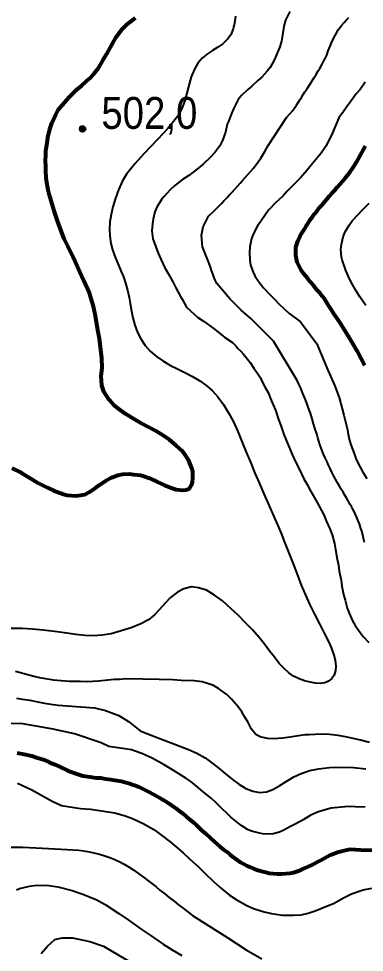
# Model space of a CAD drawing. Header units: metres. Extents: x 552626 to 559174, y 1843804 to 1852371.
# Drawn here: x 557759.8 to 557944.1, y 1847101.1 to 1847598.8 of the extents above; entities that cross this region are included whole.
import ezdxf

# ---------------------------------------------------------------- set-up
doc = ezdxf.new("R2010")
doc.units = ezdxf.units.M
doc.header["$LTSCALE"] = 6.8
for name, color, linetype, lineweight in [('1', 7, 'Continuous', 25), ('2', 7, 'Continuous', 53), ('5', 7, 'Continuous', 25)]:
    doc.layers.add(name, color=color, linetype=linetype, lineweight=lineweight)

msp = doc.modelspace()

# ---------------------------------------------------------------- hatches: boundary and pattern name
at = {"layer": '5'}
msp.add_hatch(color=256, dxfattribs=at).paths.add_polyline_path([(557795.37, 1847540.04, 1), (557792.37, 1847540.04, 1)])

# ---------------------------------------------------------------- linework, layer by layer
at = {"layer": '1'}
for points in [[(557904.34, 1847602.7), (557902.06, 1847597.95), (557901.25, 1847594.86), (557900.48, 1847589.95), (557899.93, 1847586.81), (557899.02, 1847583.8), (557897.14, 1847579.17), (557896.02, 1847576.63), (557893.88, 1847572.81), (557892.28, 1847570.8), (557889.49, 1847567.65), (557887.38, 1847565.75), (557884.14, 1847562.8), (557881.94, 1847560.96)], [(557875.45, 1847600.2), (557874.88, 1847596.32), (557874.19, 1847593.29), (557872.84, 1847590.19), (557871.12, 1847587.8), (557868.6, 1847585.43), (557866, 1847583.64), (557863.11, 1847581.84), (557860.39, 1847580.01), (557857.81, 1847577.89), (557855.39, 1847575.01), (557853.51, 1847571.85), (557851.81, 1847567.73), (557850.65, 1847563.8), (557849.46, 1847559.11), (557848.32, 1847555.04), (557846.63, 1847550.51), (557844.44, 1847546.55), (557839.27, 1847540.16), (557834.05, 1847534.51), (557826.51, 1847526.7), (557821.85, 1847521.64), (557817.19, 1847515.9), (557815.19, 1847512.29), (557813.01, 1847507.53), (557811.34, 1847503.14), (557809.93, 1847498.52), (557809.05, 1847494.47), (557808.43, 1847490.56), (557808.23, 1847486.61), (557808.34, 1847482.99), (557808.97, 1847478.99), (557809.89, 1847475.52), (557811.28, 1847471.63), (557812.67, 1847468.24), (557814.28, 1847464.43), (557815.61, 1847461.08), (557816.92, 1847457.26), (557817.77, 1847454.12), (557818.63, 1847450.2), (557819.21, 1847446.96), (557819.96, 1847442.89), (557820.71, 1847439.23), (557821.71, 1847435.33), (557823.11, 1847431.51), (557824.83, 1847428.13), (557827.28, 1847424.52), (557829.9, 1847421.62)], [(557890.02, 1847526.24), (557891.11, 1847528.03), (557891.92, 1847529.58), (557892.86, 1847531.22), (557902.56, 1847546.04), (557904.32, 1847548.12), (557906.05, 1847549.85), (557907.01, 1847551.38), (557907.99, 1847552.72), (557908.81, 1847554.03), (557909.63, 1847555.44), (557910.52, 1847556.79), (557911.43, 1847558.28), (557912.43, 1847559.7), (557913.39, 1847561.17), (557915.38, 1847564.22), (557917.33, 1847567.4), (557918.41, 1847569.09), (557919.45, 1847570.9), (557920.48, 1847572.56), (557921.49, 1847574.25), (557922.41, 1847575.9), (557923.29, 1847577.57), (557924.16, 1847579.39), (557924.89, 1847581.6), (557925.97, 1847584.15), (557927.08, 1847587.17), (557928.67, 1847590.14), (557930.23, 1847592.83), (557931.92, 1847595.1), (557933.27, 1847596.73), (557934.65, 1847598.25), (557935.92, 1847599.43)], [(557944.6, 1847564.92), (557941.88, 1847561.11), (557939.82, 1847558.71), (557937.08, 1847555.07), (557934.65, 1847551.63), (557933, 1847549.36), (557930.56, 1847545.92), (557927.07, 1847537.96), (557923.7, 1847531.08), (557921.09, 1847527.04), (557915.82, 1847520.78), (557913.57, 1847517.94), (557910.05, 1847513.88), (557907.28, 1847511.15), (557903.19, 1847506.94), (557900.59, 1847504.23), (557896.77, 1847500.55), (557893.21, 1847496.81), (557892.19, 1847495.53), (557888.35, 1847489.94), (557887.33, 1847488.65), (557885.08, 1847484.32), (557883.91, 1847481.53), (557883.08, 1847477.11), (557882.84, 1847474.17), (557882.98, 1847470.03), (557883.38, 1847467.33), (557884.79, 1847463.67), (557885.97, 1847461.39), (557888.37, 1847457.84), (557890.41, 1847455.33), (557893.92, 1847451.49), (557896.27, 1847449.18), (557898.72, 1847446.64), (557903.85, 1847441.82), (557910.1, 1847437.23), (557918.81, 1847425.36), (557924.06, 1847412.73), (557928.17, 1847403.46), (557930.6, 1847396.89), (557933.17, 1847387.49), (557935.12, 1847379.55), (557935.36, 1847378.17), (557935.94, 1847374.57), (557936.95, 1847371.53), (557938.65, 1847366.9), (557939.75, 1847363.78), (557941.88, 1847359.71), (557943.35, 1847357.05), (557945.41, 1847353.62)], [(557881.94, 1847560.96), (557878.63, 1847557.92), (557876.81, 1847555.64), (557874.51, 1847551.05), (557873.34, 1847548.25), (557871.67, 1847543.9), (557871, 1847542.49), (557870.07, 1847538.31), (557868.5, 1847533.89), (557866.99, 1847531.06), (557864.32, 1847527.51), (557862.03, 1847525), (557858.14, 1847521.23), (557855.18, 1847518.81), (557850.43, 1847515.27), (557847.1, 1847513.14), (557843.08, 1847509.77), (557840.51, 1847507.48), (557837.11, 1847503.76), (557836.1, 1847502.48), (557833.63, 1847498.62), (557832.36, 1847495.9), (557831.48, 1847491.97), (557831.11, 1847489.43), (557830.79, 1847485.66), (557831.36, 1847481.48), (557832.44, 1847478.53), (557834.23, 1847473.83), (557835.59, 1847470.66), (557837.8, 1847465.92), (557839.47, 1847462.95), (557841.99, 1847458.42), (557843.59, 1847455.36), (557846.03, 1847450.73), (557846.88, 1847449.17), (557849.35, 1847444.96), (557855.4, 1847439.42), (557858.27, 1847437.59), (557862.8, 1847434.28), (557865.73, 1847431.96), (557869.76, 1847428.76), (557873.8, 1847426.15), (557875.78, 1847424.13), (557876.48, 1847423.13), (557878.32, 1847421.51), (557879.66, 1847420), (557881.72, 1847417.33), (557883.18, 1847415.42), (557885.18, 1847412.49), (557887.27, 1847409.48), (557888.69, 1847407.32), (557889.88, 1847404.88), (557891.08, 1847402.44), (557892.95, 1847399.16), (557893.82, 1847396.68), (557895.42, 1847392.87), (557896.65, 1847390.1), (557898.38, 1847385.15), (557899.58, 1847381.96), (557901.22, 1847377.07), (557902.4, 1847374.05), (557904.43, 1847369.46), (557905.6, 1847366.43), (557907.79, 1847361.86), (557909.3, 1847358.87)], [(557932.73, 1847346.31), (557931.81, 1847347.95), (557930.82, 1847349.63), (557929.85, 1847351.38), (557928.75, 1847353.32), (557927.73, 1847355.19), (557926.76, 1847357.03), (557925.82, 1847358.9), (557924.98, 1847360.78), (557924.06, 1847362.81), (557923.27, 1847364.76), (557922.41, 1847366.7), (557921.7, 1847368.47), (557920.98, 1847370.29), (557920.45, 1847371.84), (557919.88, 1847373.58), (557919.36, 1847375.4), (557918.69, 1847377.5), (557917.95, 1847379.98), (557917.07, 1847382.71), (557916.22, 1847385.49), (557915.31, 1847388.4), (557914.41, 1847391.08), (557913.51, 1847393.73), (557912.41, 1847396.51), (557911.38, 1847399.02), (557910.19, 1847401.87), (557909.25, 1847403.98), (557908.37, 1847405.96), (557895.73, 1847426.84), (557884.88, 1847437.68), (557883.49, 1847438.98), (557878.45, 1847443.4), (557877.04, 1847444.9), (557875.47, 1847446.33), (557872.64, 1847449.18), (557865.38, 1847457.64), (557864.52, 1847459.46), (557863.76, 1847461.15), (557863.28, 1847462.71), (557862.55, 1847464.56), (557862.01, 1847466.35), (557861.33, 1847468.2), (557860.66, 1847470.06), (557859.19, 1847473.54), (557857.78, 1847477.08), (557857.33, 1847483.32), (557858.23, 1847487.9), (557860.97, 1847493.42), (557863.69, 1847496.04), (557866.3, 1847498.7), (557867.87, 1847500.22), (557869.1, 1847501.76), (557870.69, 1847503.2), (557872.01, 1847504.73), (557873.63, 1847506.32), (557875.01, 1847507.98), (557877.8, 1847511.11), (557879.11, 1847512.55), (557881.99, 1847515.74), (557883.49, 1847517.42), (557884.93, 1847519.06), (557887.57, 1847522.55), (557888.83, 1847524.44), (557890.02, 1847526.24)], [(557944.96, 1847445.88), (557941.77, 1847450.5), (557939.95, 1847453.28), (557937.35, 1847457.89), (557935.71, 1847461.28), (557934.26, 1847464.52), (557932.27, 1847470.28), (557931.86, 1847471.65), (557931.64, 1847475.7), (557932, 1847478.4), (557932.86, 1847482.49), (557933.89, 1847485.1), (557936.05, 1847488.76), (557937.63, 1847490.94), (557940.88, 1847494.47), (557942.95, 1847496.7), (557946.61, 1847500.37)], [(557829.9, 1847421.62), (557833.34, 1847418.62), (557836.68, 1847416.31), (557840.73, 1847413.96), (557844.45, 1847412.13), (557848.69, 1847410.03), (557852.45, 1847408.09), (557856.32, 1847405.76), (557859.6, 1847403.44), (557862.9, 1847400.52), (557865.94, 1847397.11), (557868.97, 1847393.03), (557871.75, 1847388.59), (557874.3, 1847383.78), (557876.63, 1847378.7), (557878.83, 1847373.46), (557881.15, 1847367.77), (557883.36, 1847362.41), (557885.76, 1847356.56), (557887.97, 1847351.42), (557890.49, 1847345.49), (557892.64, 1847340.68), (557895.08, 1847335.08), (557897.07, 1847330.57), (557899.53, 1847324.84), (557901.59, 1847319.79), (557904.08, 1847313.57), (557906.13, 1847308.13), (557908.46, 1847302.05), (557910.47, 1847296.85), (557912.87, 1847291.14), (557915.06, 1847286.32), (557917.66, 1847281), (557920.11, 1847276.26), (557922.52, 1847271.62), (557924.79, 1847267.06), (557926.42, 1847263.5), (557927.9, 1847259.52), (557928.58, 1847256.84), (557928.99, 1847253.53), (557928.76, 1847251.24), (557927.97, 1847248.77), (557926.81, 1847247), (557924.97, 1847245.56), (557923, 1847244.76), (557920.6, 1847244.4), (557918.08, 1847244.52), (557915.25, 1847244.99), (557912.26, 1847245.77), (557909.29, 1847246.82), (557906.38, 1847248.33), (557903.77, 1847250.08), (557901.16, 1847252.52), (557898.75, 1847255.03), (557896.12, 1847258.32), (557893.75, 1847261.45), (557890.88, 1847265.34), (557888.06, 1847268.87), (557884.44, 1847273.01), (557880.95, 1847276.6), (557876.74, 1847280.82), (557872.93, 1847284.41), (557868.45, 1847288.39), (557864.21, 1847291.41), (557859.91, 1847294.05)], [(557909.3, 1847358.87), (557911.71, 1847353.83), (557913.6, 1847350.39), (557915.47, 1847347.11), (557918.28, 1847342.19), (557919.99, 1847338.9), (557922.44, 1847334.27), (557923.71, 1847331.17), (557925.71, 1847326.75), (557926.98, 1847323.65), (557928.18, 1847318.97), (557928.8, 1847315.79), (557929.64, 1847310.65), (557930.25, 1847307.48), (557930.7, 1847304.29), (557931.76, 1847299.42), (557932.12, 1847296.3), (557932.97, 1847291.74), (557933.81, 1847288.84), (557934.88, 1847284.56), (557936.02, 1847281.86), (557937.73, 1847277.82), (557939.27, 1847275.25), (557941.86, 1847271.56), (557943.53, 1847269.34), (557946.55, 1847266.19)], [(557944.14, 1847319.61), (557943.7, 1847321.65), (557943.22, 1847323.6), (557942.69, 1847325.59), (557942.12, 1847327.51), (557941.49, 1847329.43), (557940.85, 1847331.11), (557940.13, 1847332.84), (557939.41, 1847334.42), (557938.64, 1847336.04), (557937.91, 1847337.38), (557937.2, 1847338.71), (557936.46, 1847339.92), (557935.63, 1847341.43), (557934.69, 1847342.95), (557933.71, 1847344.71), (557932.73, 1847346.31)], [(557859.91, 1847294.05), (557855.64, 1847295.41), (557851.95, 1847295.83), (557847.83, 1847294.9), (557844.46, 1847293.1), (557840.7, 1847290.24), (557837.82, 1847287.26), (557834.85, 1847283.84), (557832.26, 1847281.05), (557828.92, 1847278.31), (557824.96, 1847276.18), (557819.8, 1847274.09), (557814.43, 1847272.38), (557809.07, 1847270.92), (557804.28, 1847270.05), (557799.9, 1847269.72), (557795.09, 1847269.99), (557790.23, 1847270.52), (557784.29, 1847271.3), (557778.79, 1847272.04), (557772.8, 1847272.82), (557767.16, 1847273.39), (557761.58, 1847273.72), (557755.66, 1847273.72)], [(557946.84, 1847213), (557942.13, 1847214.21), (557934.88, 1847215.79), (557930.2, 1847216.66), (557925.49, 1847217.12), (557921.06, 1847217.36), (557914.69, 1847217.05), (557912.54, 1847216.96), (557904.44, 1847215.79), (557900.68, 1847215.19), (557895.65, 1847214.86), (557892.55, 1847215.09), (557888.55, 1847215.87), (557886.24, 1847217.11), (557883.99, 1847220.09), (557881.97, 1847223.93), (557880.43, 1847226.5), (557878.77, 1847229.3), (557876.81, 1847231.91), (557873.26, 1847236.07), (557870.73, 1847238.53), (557866.37, 1847241.68), (557863.27, 1847243.41), (557857.64, 1847245.34), (557853.35, 1847245.76), (557846.51, 1847245.97), (557841.98, 1847246.28), (557834.64, 1847246.44), (557817.31, 1847246.78), (557813.52, 1847246.51), (557810.69, 1847246.52), (557805.76, 1847245.95), (557802.15, 1847245.54), (557796.44, 1847245.3), (557792.61, 1847245.36), (557786.61, 1847245.5), (557782.41, 1847245.85), (557778.3, 1847246.12), (557772.02, 1847247.23), (557767.93, 1847248.09), (557762.01, 1847249.66), (557758.07, 1847250.7)], [(557758.61, 1847236.63), (557761.67, 1847236.09), (557765.71, 1847235.41), (557769.08, 1847234.74), (557773.47, 1847233.97), (557776.9, 1847233.43), (557780.75, 1847232.83), (557800.13, 1847231.35), (557806.02, 1847229.99), (557813.27, 1847227.26), (557818.26, 1847224.08), (557824.61, 1847219.08), (557830.5, 1847216.8), (557850.28, 1847209.22), (557854.78, 1847207.24), (557859.15, 1847204.74), (557862.85, 1847202.13), (557866.67, 1847199.07), (557870.05, 1847196.21), (557873.74, 1847193.18), (557877.21, 1847190.7), (557880.94, 1847188.47), (557884.73, 1847187), (557888.3, 1847186.26)], [(557884.01, 1847165.62), (557881.74, 1847166.53), (557878.69, 1847168.51), (557876.4, 1847170.32), (557872.92, 1847173.08), (557870.85, 1847175.17), (557868.43, 1847177.39), (557864.86, 1847180.97), (557862.36, 1847183.26), (557858.22, 1847186.7), (557855.55, 1847188.97), (557851.61, 1847192.09), (557848.91, 1847193.94), (557844.61, 1847196.61), (557841.76, 1847198.28), (557837.37, 1847201.02), (557834.51, 1847202.68), (557830.53, 1847204.8), (557827.8, 1847206.07), (557825.36, 1847207.12), (557821.9, 1847208.22), (557819.98, 1847209), (557807.79, 1847210.84), (557803.71, 1847212.65), (557789.6, 1847217.58), (557778.21, 1847220.07), (557762.07, 1847222.78), (557749.55, 1847223.17)], [(557888.3, 1847186.26), (557892.02, 1847186.62), (557895.25, 1847187.81), (557898.99, 1847189.94), (557902.49, 1847192.19), (557906.51, 1847194.58), (557910.38, 1847196.39), (557914.98, 1847197.91), (557919.66, 1847198.91), (557925.52, 1847199.58), (557931.33, 1847199.78), (557938.39, 1847199.52), (557944.84, 1847198.83)], [(557759.11, 1847191.3), (557763.68, 1847189.16), (557766.78, 1847187.6), (557777.65, 1847181.71), (557782.53, 1847179.26), (557792.78, 1847177.79), (557798.15, 1847177.3), (557811.04, 1847175.37), (557816.54, 1847173.84), (557820.52, 1847172.47), (557826.24, 1847169.72), (557831.85, 1847166.45), (557835.39, 1847163.95), (557840.51, 1847159.88), (557843.91, 1847157.03), (557847.41, 1847154.1), (557850.67, 1847151.07), (557855.59, 1847146.56), (557858.94, 1847143.45), (557863.63, 1847138.84)], [(557944.57, 1847178.4), (557939.14, 1847178.69), (557935.63, 1847178.79), (557930.03, 1847178.31), (557926.49, 1847177.99), (557921.9, 1847176.71), (557919.09, 1847175.81), (557915.23, 1847173.95), (557911.5, 1847171.69), (557910.17, 1847170.96), (557906.56, 1847169.05), (557904.45, 1847167.89), (557901.25, 1847166.11), (557898.95, 1847165.1), (557895.4, 1847164.19), (557893.17, 1847164.02), (557889.81, 1847164.3), (557887.51, 1847164.78), (557884.01, 1847165.62)], [(557754.8, 1847157.15), (557761.94, 1847157.09), (557768.85, 1847156.73), (557779.03, 1847156.31), (557785.66, 1847155.82), (557791.83, 1847155.51), (557794.32, 1847155.09), (557796.43, 1847154.81), (557798.32, 1847154.44), (557800.59, 1847153.9), (557802.94, 1847153.34), (557805.71, 1847152.46), (557808.37, 1847151.56), (557811.02, 1847150.49), (557813.64, 1847149.29), (557816.02, 1847148.02), (557818.74, 1847146.42), (557821.23, 1847144.78), (557823.9, 1847142.95), (557826.34, 1847141.15), (557828.64, 1847139.41), (557830.74, 1847137.75), (557832.88, 1847136.08), (557835.13, 1847134.26), (557837.67, 1847132.3), (557840.02, 1847130.36), (557842.66, 1847128.38)], [(557758.69, 1847134.44), (557760.21, 1847135.03), (557765.46, 1847136.38), (557769.4, 1847136.83), (557775.89, 1847136.75), (557780.73, 1847135.89), (557788.27, 1847133.93), (557793.37, 1847132.27), (557801.04, 1847129.16), (557805.93, 1847126.47), (557813.11, 1847121.81), (557818.09, 1847118.31), (557825.13, 1847113.46), (557829.83, 1847110.18), (557836.86, 1847105.49), (557841.7, 1847102.39), (557846.79, 1847099.4)], [(557863.63, 1847138.84), (557867.05, 1847135.82), (557872.12, 1847131.5), (557875.8, 1847129.17), (557881.4, 1847126.07), (557885.07, 1847124.5), (557890.7, 1847122.57), (557894.62, 1847121.69), (557900.28, 1847120.93), (557906.36, 1847120.87), (557910.41, 1847121.09), (557914.13, 1847122.02), (557917.9, 1847123.2), (557925.68, 1847126.42), (557927.59, 1847127.14), (557933.29, 1847130.37), (557937.24, 1847132.15), (557943.57, 1847134.29), (557948.03, 1847135.22)], [(557842.66, 1847128.38), (557845, 1847126.44), (557847.63, 1847124.48), (557849.97, 1847122.56), (557852.46, 1847120.76), (557871.34, 1847108.81), (557881.1, 1847102.45), (557889.39, 1847097.56)], [(557771.81, 1847100.49), (557775.22, 1847104.41), (557779.13, 1847107.83), (557783.03, 1847108.81), (557788.4, 1847108.81), (557797.67, 1847106.85), (557804.99, 1847104.41), (557848.04, 1847078.89)]]:
    msp.add_lwpolyline(points, dxfattribs=at)
at = {"layer": '2'}
for points in [[(557840.13, 1847374.34), (557837.33, 1847376.26), (557832.76, 1847379.14), (557829.67, 1847380.7), (557824.97, 1847383.24), (557821.86, 1847384.96), (557816.87, 1847387.88), (557813.78, 1847390.19), (557810.76, 1847392.58), (557808.01, 1847395.51), (557805.24, 1847400.1), (557804.04, 1847403.29), (557803.71, 1847408.32), (557804.07, 1847411.03), (557804.21, 1847412.7), (557804.04, 1847417.76), (557803.53, 1847422.19), (557802.84, 1847428.26), (557802.07, 1847432.75), (557800.69, 1847440.41), (557799.71, 1847445.37), (557797.48, 1847452.51), (557794.37, 1847459.31), (557792.45, 1847463.66), (557789.77, 1847469.67), (557788.87, 1847471.73), (557785.96, 1847477.47), (557784.01, 1847481.4), (557781.86, 1847487.14), (557780.42, 1847490.97), (557778.63, 1847496.42), (557777.56, 1847499.95), (557776.19, 1847504.62), (557775.52, 1847507.54), (557774.74, 1847511.44), (557774.46, 1847513.9), (557774.21, 1847517.53), (557774.2, 1847519.77), (557774.04, 1847523.33), (557774.18, 1847525.76), (557774.3, 1847528.35), (557774.9, 1847532.49), (557775.31, 1847535.45), (557776.46, 1847539.91), (557777.44, 1847543.01), (557779.36, 1847547.31), (557780.86, 1847550.14), (557784.15, 1847554.1), (557786.73, 1847556.97), (557790.69, 1847560.83), (557793.49, 1847563.24), (557797.48, 1847566.94), (557799.93, 1847569.46), (557802.2, 1847572.14), (557804.83, 1847576.76), (557806.86, 1847580.07), (557809.72, 1847585.56), (557811.52, 1847588.76), (557814.91, 1847593.22), (557817.7, 1847595.78), (557822.05, 1847599.19)], [(557944.33, 1847413.81), (557942.41, 1847417.61), (557940.24, 1847421.7), (557937.97, 1847425.55), (557935.75, 1847429.53), (557933.61, 1847432.88), (557931.61, 1847436.15), (557929.75, 1847438.84), (557928.04, 1847441.33), (557926.53, 1847443.63), (557925.17, 1847445.63), (557924.02, 1847447.51), (557922.98, 1847449.24), (557921.7, 1847450.82), (557920.5, 1847452.47), (557918.55, 1847454.41), (557917.06, 1847456.46), (557915.15, 1847458.54), (557913.94, 1847460.32), (557911.9, 1847462.72), (557910.23, 1847464.99), (557908.29, 1847468.97), (557907.52, 1847472.62), (557907.57, 1847476.98), (557908.69, 1847480.22), (557909.97, 1847483.01), (557911.15, 1847485.04), (557912.18, 1847486.57), (557913.07, 1847488.13), (557914.17, 1847489.73), (557915.1, 1847491.36), (557916.41, 1847493.07), (557917.52, 1847494.73), (557918.88, 1847496.36), (557920.28, 1847498.04), (557921.56, 1847499.63), (557922.96, 1847501.26), (557924.2, 1847502.79), (557925.6, 1847504.36), (557926.92, 1847505.89), (557928.29, 1847507.45), (557929.68, 1847509.03), (557931.05, 1847510.6), (557932.5, 1847512.19), (557933.89, 1847513.81), (557935.28, 1847515.46), (557936.57, 1847517.18), (557937.8, 1847518.93), (557938.86, 1847520.6), (557939.9, 1847522.3), (557940.85, 1847523.98), (557941.94, 1847525.85), (557943.9, 1847529.37), (557944.72, 1847530.98)], [(557756.05, 1847359.19), (557761.33, 1847356.64), (557762.76, 1847355.81), (557767.06, 1847353.14), (557770, 1847351.4), (557774.96, 1847348.81), (557778.3, 1847347.2), (557783.67, 1847345.32), (557785.39, 1847344.85), (557790.43, 1847344.43), (557795, 1847345.12), (557797.35, 1847346.39), (557800.67, 1847348.68), (557802.9, 1847350.19), (557806.36, 1847352.66), (557808.95, 1847354.04), (557812.61, 1847355.46), (557815.13, 1847356), (557818.78, 1847356.08), (557821.13, 1847355.86), (557824.67, 1847355.43), (557826.55, 1847354.98), (557829.51, 1847353.82), (557833.55, 1847351.96), (557837.59, 1847350.1), (557841.17, 1847348.59), (557843.68, 1847347.8), (557847.22, 1847347.38), (557849.02, 1847347.58), (557850.84, 1847348.37), (557852.19, 1847350.44), (557852.46, 1847351.72), (557852.7, 1847353.91), (557852.68, 1847355.57), (557852.56, 1847357.3), (557852.19, 1847359.09), (557851.12, 1847361.88), (557850.26, 1847363.61), (557848.53, 1847366.32), (557846.88, 1847368.38), (557843.74, 1847371.17), (557840.13, 1847374.34)], [(557759.04, 1847207.34), (557762.74, 1847206.66), (557766.74, 1847205.74), (557769.73, 1847204.72), (557773.29, 1847203.62), (557775.96, 1847202.44), (557779.09, 1847201.21), (557782.1, 1847199.7), (557785.78, 1847198.02), (557789.71, 1847196.58), (557793.98, 1847195.23), (557797.98, 1847194.65), (557801.09, 1847194.1)], [(557801.09, 1847194.1), (557803.53, 1847193.99), (557806.15, 1847193.56), (557808.89, 1847193.19), (557812.04, 1847192.69), (557814.51, 1847192.22), (557816.89, 1847191.66), (557818.58, 1847191.15), (557820.38, 1847190.55), (557822.09, 1847189.93), (557823.87, 1847189.21), (557825.54, 1847188.48), (557827.47, 1847187.54), (557829.46, 1847186.51), (557831.58, 1847185.37), (557835.88, 1847182.9), (557838, 1847181.62), (557839.94, 1847180.4), (557841.84, 1847179.12), (557843.56, 1847177.88), (557845.39, 1847176.47), (557847.23, 1847175), (557849.26, 1847173.35), (557851.09, 1847171.82), (557852.94, 1847170.23), (557854.57, 1847168.78), (557856.15, 1847167.32), (557857.71, 1847165.91), (557859.15, 1847164.57), (557862.29, 1847161.69), (557864.03, 1847160.14), (557865.67, 1847158.72), (557867.28, 1847157.38), (557868.96, 1847155.94), (557870.52, 1847154.74), (557872.31, 1847153.22), (557874.04, 1847151.9), (557875.91, 1847150.51), (557877.83, 1847149.2), (557879.61, 1847148.21), (557881.6, 1847147.1), (557883.33, 1847146.47), (557885.35, 1847145.56), (557887.34, 1847144.93), (557889.35, 1847144.24), (557891.39, 1847143.7), (557893.33, 1847143.3), (557895.41, 1847143.02), (557897.67, 1847142.91), (557899.9, 1847142.93), (557902.32, 1847143.03), (557904.42, 1847143.31), (557906.4, 1847143.67), (557908.51, 1847144.31), (557910.44, 1847145.07), (557912.69, 1847146.04), (557914.39, 1847146.84), (557916.29, 1847147.78), (557917.83, 1847148.58), (557919.53, 1847149.49), (557921.19, 1847150.39), (557922.82, 1847151.27), (557924.51, 1847152.17), (557926.14, 1847152.95), (557927.98, 1847153.8)], [(557927.98, 1847153.8), (557929.78, 1847154.38), (557931.87, 1847155.05), (557934.13, 1847155.48), (557936.62, 1847156.01), (557942.23, 1847155.76), (557948.43, 1847155.44)]]:
    msp.add_lwpolyline(points, dxfattribs=at)
at = {"layer": '5'}
msp.add_circle((557793.87, 1847540.04), 1.5, dxfattribs=at)

# ---------------------------------------------------------------- texts
at = {"layer": '5', "width": 0.9}
msp.add_text('502,0', height=17, dxfattribs=at).set_placement((557803.87, 1847540.04))

doc.saveas('drawing.dxf')
